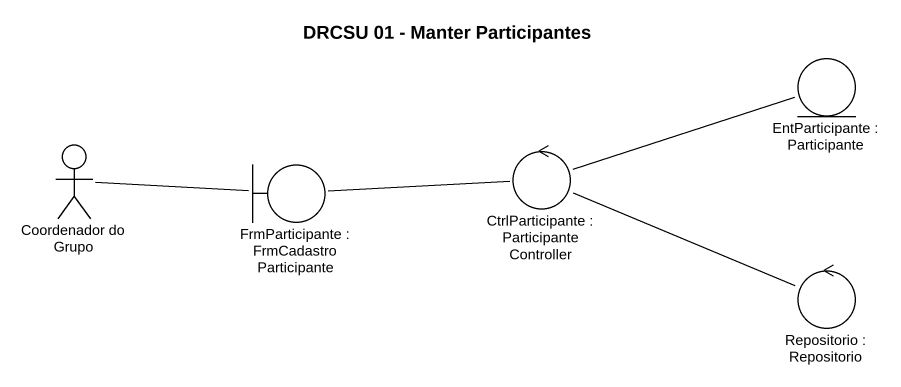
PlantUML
@startuml
title DRCSU 01 - Manter Participantes
entity "EntParticipante : Participante" as EntParticipante
actor "Coordenador do Grupo" as Coordenador_do_Grupo
boundary "FrmParticipante : FrmCadastroParticipante" as FrmParticipante
control "CtrlParticipante : ParticipanteController" as CtrlParticipante
control "Repositorio : Repositorio" as Repositorio
Coordenador_do_Grupo -right- FrmParticipante
FrmParticipante -right- CtrlParticipante
CtrlParticipante -right- EntParticipante
CtrlParticipante -right- Repositorio
@enduml
